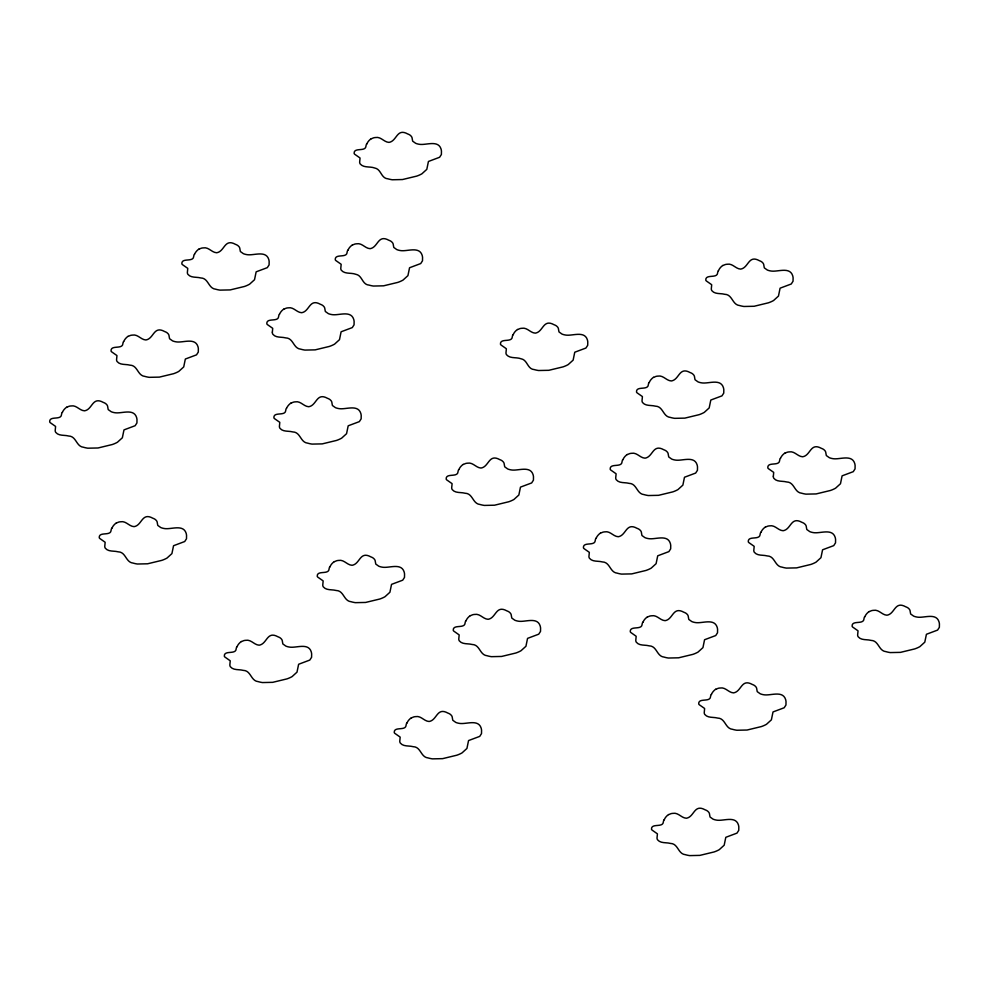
<?xml version="1.0" encoding="UTF-8"?>
<svg xmlns="http://www.w3.org/2000/svg" width="989" height="989" viewBox="0 0 989 989"><rect width="100%" height="100%" fill="white"/><g stroke="black" fill="none" stroke-linecap="round" stroke-linejoin="round"><path stroke-width="1.48" d="M272.358 332.119L272.717 328.323L267.351 324.553A6.935 4.005 0 0 1 266.807 323.786C266.301 317.271 278.23 322.525 278.638 316.517A32.699 18.878 0 0 1 278.713 315.961A15.292 8.827 0 0 1 279.046 314.848L279.306 314.292M773.349 476.179L773.707 472.383L768.342 468.613A6.935 4.005 0 0 1 767.798 467.846C767.279 461.331 779.221 466.585 779.629 460.577A32.699 18.878 0 0 1 779.703 460.033A15.292 8.827 0 0 1 780.037 458.908L780.296 458.352M62.171 412.401L61.911 412.957A15.292 8.827 0 0 0 61.59 414.07A32.699 18.878 0 0 0 61.516 414.626C61.095 420.622 49.166 415.38 49.685 421.895A6.935 4.005 0 0 0 50.216 422.662L55.594 426.432L55.236 430.227A8.765 5.056 0 0 0 55.26 431.167A9.272 5.353 0 0 0 55.755 432.391C58.784 436.174 64.359 434.814 68.562 436.001C76.487 436.112 76.042 446.583 83.533 447.263A21.474 12.4 0 0 0 87.848 448.19L98.022 447.98L112.227 444.543A27.074 15.626 0 0 0 117.456 442.231L122.352 437.781L123.984 429.894L135.147 425.703L136.927 422.933L136.989 419.546A55.063 31.796 0 0 0 136.593 417.482C133.849 408.531 122.636 413.353 115.948 412.846A10.842 6.255 0 0 1 111.201 411.721L108.209 409.594L107.727 406.998A10.199 5.885 0 0 0 106.812 404.699L105.872 403.772A8.654 4.994 0 0 0 103.326 402.424C92.088 396.169 92.645 409.57 84.522 410.818C79.516 410.62 76.437 404.822 70.998 405.96A6.144 3.548 0 0 0 69.094 406.269L66.844 407.221M123.538 341.539L123.279 342.095A15.292 8.827 0 0 0 122.945 343.22A32.699 18.878 0 0 0 122.871 343.764C122.463 349.772 110.533 344.518 111.04 351.046A6.935 4.005 0 0 0 111.584 351.8L116.962 355.57L116.591 359.378A8.765 5.056 0 0 0 116.615 360.305A9.272 5.353 0 0 0 117.11 361.541C120.139 365.312 125.714 363.964 129.93 365.151C137.842 365.25 137.397 375.733 144.901 376.413A21.474 12.4 0 0 0 149.203 377.328L159.39 377.118L173.594 373.694A27.074 15.626 0 0 0 178.824 371.382L183.719 366.931L185.339 359.032L196.514 354.853L198.295 352.084L198.356 348.684A55.063 31.796 0 0 0 197.961 346.62C195.204 337.682 184.003 342.491 177.303 341.984A10.842 6.255 0 0 1 172.568 340.871L169.576 338.733L169.082 336.136A10.199 5.885 0 0 0 168.179 333.849L167.24 332.922A8.654 4.994 0 0 0 164.681 331.562C153.456 325.319 154.012 338.708 145.89 339.969C140.883 339.759 137.805 333.973 132.365 335.11A6.144 3.548 0 0 0 130.461 335.419L128.211 336.359M194.339 254.334L194.079 254.89A15.292 8.827 0 0 0 193.757 256.015A32.699 18.878 0 0 0 193.683 256.559C193.263 262.567 181.333 257.313 181.852 263.828A6.935 4.005 0 0 0 182.384 264.595L187.762 268.365L187.403 272.16A8.765 5.056 0 0 0 187.416 273.1A9.272 5.353 0 0 0 187.91 274.336C190.951 278.107 196.514 276.759 200.73 277.946C208.642 278.045 208.197 288.528 215.701 289.208A21.474 12.4 0 0 0 220.015 290.123L230.19 289.913L244.394 286.489A27.074 15.626 0 0 0 249.624 284.164L254.519 279.726L256.151 271.827L267.314 267.648L269.095 264.879L269.156 261.479A55.063 31.796 0 0 0 268.761 259.415C266.004 250.477 254.803 255.286 248.103 254.779A10.842 6.255 0 0 1 243.368 253.666L240.376 251.527L239.894 248.931A10.199 5.885 0 0 0 238.979 246.644L238.04 245.717A8.654 4.994 0 0 0 235.493 244.357C224.256 238.114 224.812 251.503 216.69 252.751C211.683 252.554 208.605 246.768 203.165 247.905A6.144 3.548 0 0 0 201.262 248.214L199.012 249.154M111.732 528.225L111.485 528.769A15.292 8.827 0 0 0 111.151 529.894A32.699 18.878 0 0 0 111.077 530.438C110.657 536.446 98.727 531.192 99.246 537.719A6.935 4.005 0 0 0 99.778 538.473L105.155 542.256L104.797 546.052A8.765 5.056 0 0 0 104.822 546.979A9.272 5.353 0 0 0 105.316 548.215C108.345 551.998 113.92 550.638 118.124 551.825C126.048 551.924 125.603 562.407 133.095 563.087A21.474 12.4 0 0 0 137.409 564.014L147.596 563.792L161.788 560.367A27.074 15.626 0 0 0 167.017 558.056L171.913 553.605L173.545 545.718L184.708 541.527L186.501 538.758L186.55 535.358A55.063 31.796 0 0 0 186.167 533.294C183.41 524.355 172.197 529.164 165.509 528.67A10.842 6.255 0 0 1 160.762 527.545L157.77 525.406L157.288 522.81A10.199 5.885 0 0 0 156.373 520.523L155.434 519.596A8.654 4.994 0 0 0 152.887 518.248C141.65 511.993 142.218 525.382 134.084 526.643C129.077 526.432 125.999 520.647 120.559 521.784A6.144 3.548 0 0 0 118.668 522.093L116.405 523.033M366.622 143.974L366.375 144.518A15.292 8.827 0 0 0 366.041 145.643A32.699 18.878 0 0 0 365.967 146.187C365.547 152.195 353.617 146.941 354.136 153.468A6.935 4.005 0 0 0 354.668 154.222L360.045 157.993L359.687 161.8A8.765 5.056 0 0 0 359.712 162.728A9.272 5.353 0 0 0 360.206 163.964C363.729 168.13 370.059 166.177 374.707 168.019C381.371 169.144 380.901 178.416 387.985 178.836A21.474 12.4 0 0 0 392.299 179.763L402.486 179.541L416.69 176.116A27.074 15.626 0 0 0 421.907 173.804L426.803 169.354L428.435 161.467L439.598 157.276L441.391 154.507L441.453 151.107A55.063 31.796 0 0 0 441.057 149.042C438.3 140.104 427.087 144.913 420.399 144.419A10.842 6.255 0 0 1 415.652 143.294L412.66 141.155L412.178 138.559A10.199 5.885 0 0 0 411.263 136.272L410.324 135.345A8.654 4.994 0 0 0 407.777 133.985C396.54 127.742 397.108 141.13 388.974 142.391C383.967 142.181 380.889 136.395 375.449 137.533A6.144 3.548 0 0 0 373.558 137.842L371.295 138.781M347.745 250.254L347.485 250.798A15.292 8.827 0 0 0 347.164 251.923A32.699 18.878 0 0 0 347.09 252.479C346.669 258.475 334.739 253.221 335.259 259.748A6.935 4.005 0 0 0 335.79 260.503L341.168 264.286L340.809 268.081A8.765 5.056 0 0 0 340.834 269.008A9.272 5.353 0 0 0 341.316 270.244C344.84 274.41 351.169 272.457 355.83 274.299C362.481 275.424 362.011 284.696 369.107 285.116A21.474 12.4 0 0 0 373.422 286.044L383.596 285.821L397.801 282.397A27.074 15.626 0 0 0 403.03 280.085L407.925 275.634L409.557 267.747L420.721 263.556L422.501 260.787L422.563 257.387A55.063 31.796 0 0 0 422.167 255.323C419.423 246.385 408.21 251.206 401.509 250.699A10.842 6.255 0 0 1 396.774 249.574L393.783 247.435L393.301 244.839A10.199 5.885 0 0 0 392.386 242.552L391.446 241.625A8.654 4.994 0 0 0 388.9 240.278C377.662 234.022 378.218 247.411 370.096 248.672C365.089 248.462 362.011 242.676 356.572 243.813A6.144 3.548 0 0 0 354.668 244.122L352.418 245.062M286.377 408.309L286.13 408.865A15.292 8.827 0 0 0 285.796 409.99A32.699 18.878 0 0 0 285.722 410.534C285.302 416.542 273.372 411.288 273.891 417.803A6.935 4.005 0 0 0 274.423 418.57L279.8 422.34L279.442 426.135A8.765 5.056 0 0 0 279.467 427.075A9.272 5.353 0 0 0 279.961 428.299C282.99 432.082 288.565 430.722 292.769 431.921C300.693 432.02 300.248 442.503 307.752 443.171A21.474 12.4 0 0 0 312.054 444.098L322.241 443.888L336.445 440.451A27.074 15.626 0 0 0 341.662 438.139L346.558 433.689L348.19 425.802L359.353 421.623L361.146 418.854L361.208 415.454A55.063 31.796 0 0 0 360.812 413.39C358.055 404.452 346.842 409.261 340.154 408.754A10.842 6.255 0 0 1 335.407 407.641L332.415 405.502L331.933 402.906A10.199 5.885 0 0 0 331.018 400.619L330.091 399.692A8.654 4.994 0 0 0 327.532 398.332C316.307 392.089 316.863 405.478 308.741 406.726C303.722 406.528 300.644 400.743 295.217 401.868A6.144 3.548 0 0 0 293.313 402.189L291.05 403.129M236.816 646.769L236.569 647.325A15.292 8.827 0 0 0 236.235 648.438A32.699 18.878 0 0 0 236.161 648.994C235.741 654.99 223.811 649.748 224.33 656.263A6.935 4.005 0 0 0 224.862 657.017L230.239 660.8L229.881 664.596A8.765 5.056 0 0 0 229.905 665.523A9.272 5.353 0 0 0 230.4 666.759C233.429 670.542 239.004 669.182 243.207 670.369C251.132 670.468 250.687 680.951 258.191 681.631A21.474 12.4 0 0 0 262.493 682.558L272.68 682.336L286.884 678.911A27.074 15.626 0 0 0 292.101 676.6L296.997 672.149L298.629 664.262L309.792 660.071L311.584 657.302L311.646 653.914A55.063 31.796 0 0 0 311.251 651.85C308.494 642.899 297.281 647.721 290.593 647.214A10.842 6.255 0 0 1 285.846 646.089L282.854 643.95L282.372 641.354A10.199 5.885 0 0 0 281.457 639.067L280.53 638.14A8.654 4.994 0 0 0 277.971 636.792C266.733 630.537 267.302 643.926 259.167 645.187C254.161 644.976 251.082 639.191 245.643 640.328A6.144 3.548 0 0 0 243.751 640.637L241.489 641.577M329.733 566.87L329.473 567.426A15.292 8.827 0 0 0 329.152 568.551A32.699 18.878 0 0 0 329.077 569.095C328.657 575.104 316.727 569.849 317.246 576.364A6.935 4.005 0 0 0 317.778 577.131L323.156 580.902L322.797 584.697A8.765 5.056 0 0 0 322.822 585.636A9.272 5.353 0 0 0 323.304 586.86C326.345 590.643 331.908 589.296 336.124 590.482C344.048 590.581 343.591 601.065 351.095 601.732A21.474 12.4 0 0 0 355.41 602.66L365.584 602.449L379.788 599.025A27.074 15.626 0 0 0 385.018 596.701L389.913 592.25L391.545 584.363L402.708 580.184L404.489 577.415L404.55 574.016A55.063 31.796 0 0 0 404.155 571.951C401.41 563.013 390.198 567.822 383.497 567.315A10.842 6.255 0 0 1 378.762 566.202L375.771 564.064L375.288 561.468A10.199 5.885 0 0 0 374.374 559.181L373.434 558.253A8.654 4.994 0 0 0 370.887 556.894C359.65 550.65 360.206 564.039 352.084 565.288C347.077 565.09 343.999 559.304 338.559 560.429A6.144 3.548 0 0 0 336.656 560.751L334.406 561.69M512.957 334.727L512.698 335.283A15.292 8.827 0 0 0 512.364 336.408A32.699 18.878 0 0 0 512.29 336.952C511.882 342.96 499.94 337.706 500.459 344.221A6.935 4.005 0 0 0 501.003 344.988L506.368 348.758L506.009 352.554A8.765 5.056 0 0 0 506.034 353.493A9.272 5.353 0 0 0 506.529 354.73C510.052 358.883 516.382 356.93 521.042 358.784C527.693 359.909 527.224 369.181 534.32 369.602A21.474 12.4 0 0 0 538.622 370.516L548.808 370.306L563.013 366.882A27.074 15.626 0 0 0 568.242 364.558L573.138 360.12L574.757 352.22L585.933 348.041L587.713 345.272L587.775 341.873A55.063 31.796 0 0 0 587.379 339.808C584.623 330.87 573.41 335.679 566.722 335.172A10.842 6.255 0 0 1 561.975 334.059L558.995 331.921L558.501 329.325A10.199 5.885 0 0 0 557.598 327.038L556.659 326.11A8.654 4.994 0 0 0 554.1 324.751C542.874 318.507 543.431 331.896 535.309 333.145C530.302 332.947 527.211 327.161 521.784 328.299A6.144 3.548 0 0 0 519.88 328.608L517.618 329.547M458.673 469.627L458.414 470.183A15.292 8.827 0 0 0 458.092 471.308A32.699 18.878 0 0 0 458.006 471.852C457.598 477.86 445.668 472.606 446.175 479.121A6.935 4.005 0 0 0 446.719 479.888L452.097 483.658L451.726 487.453A8.765 5.056 0 0 0 451.75 488.393A9.272 5.353 0 0 0 452.245 489.617C455.274 493.4 460.849 492.04 465.065 493.239C472.977 493.338 472.532 503.821 480.036 504.489A21.474 12.4 0 0 0 484.338 505.416L494.525 505.206L508.729 501.769A27.074 15.626 0 0 0 513.959 499.457L518.854 495.007L520.474 487.12L531.649 482.941L533.43 480.159L533.491 476.772A55.063 31.796 0 0 0 533.096 474.708C530.339 465.77 519.138 470.579 512.438 470.072A10.842 6.255 0 0 1 507.703 468.959L504.711 466.82L504.229 464.224A10.199 5.885 0 0 0 503.314 461.937L502.375 461.01A8.654 4.994 0 0 0 499.828 459.65C488.591 453.407 489.147 466.796 481.025 468.044C476.018 467.846 472.94 462.061 467.5 463.186A6.144 3.548 0 0 0 465.596 463.507L463.347 464.447M406.751 723.07L406.491 723.627A15.292 8.827 0 0 0 406.17 724.739A32.699 18.878 0 0 0 406.083 725.296C405.675 731.304 393.746 726.05 394.252 732.565A6.935 4.005 0 0 0 394.796 733.331L400.174 737.102L399.803 740.897A8.765 5.056 0 0 0 399.828 741.837A9.272 5.353 0 0 0 400.322 743.06C403.351 746.843 408.927 745.483 413.142 746.683C421.054 746.782 420.609 757.265 428.113 757.933A21.474 12.4 0 0 0 432.416 758.86L442.602 758.65L456.807 755.213A27.074 15.626 0 0 0 462.036 752.901L466.932 748.45L468.551 740.563L479.727 736.385L481.507 733.603L481.569 730.216A55.063 31.796 0 0 0 481.173 728.151C478.416 719.213 467.216 724.022 460.515 723.515A10.842 6.255 0 0 1 455.781 722.403L452.789 720.264L452.307 717.668A10.199 5.885 0 0 0 451.392 715.381L450.452 714.454A8.654 4.994 0 0 0 447.906 713.094C436.668 706.838 437.225 720.239 429.102 721.488C424.096 721.29 421.017 715.492 415.578 716.629A6.144 3.548 0 0 0 413.674 716.951L411.424 717.89M465.745 620.882L465.498 621.426A15.292 8.827 0 0 0 465.164 622.551A32.699 18.878 0 0 0 465.09 623.095C464.682 629.103 452.739 623.849 453.259 630.376A6.935 4.005 0 0 0 453.803 631.13L459.168 634.901L458.809 638.709A8.765 5.056 0 0 0 458.834 639.636A9.272 5.353 0 0 0 459.329 640.872C462.358 644.655 467.933 643.295 472.136 644.482C480.061 644.581 479.616 655.064 487.12 655.744A21.474 12.4 0 0 0 491.422 656.671L501.608 656.449L515.813 653.024A27.074 15.626 0 0 0 521.03 650.713L525.938 646.262L527.557 638.375L538.721 634.184L540.513 631.415L540.575 628.015A55.063 31.796 0 0 0 540.179 625.95C537.423 617.012 526.21 621.821 519.522 621.327A10.842 6.255 0 0 1 514.774 620.202L511.795 618.063L511.301 615.467A10.199 5.885 0 0 0 510.386 613.18L509.459 612.253A8.654 4.994 0 0 0 506.9 610.893C495.674 604.65 496.231 618.038 488.109 619.299C483.089 619.089 480.011 613.304 474.584 614.441A6.144 3.548 0 0 0 472.68 614.75L470.418 615.69M648.994 382.545L648.735 383.102A15.292 8.827 0 0 0 648.413 384.227A32.699 18.878 0 0 0 648.339 384.77C647.919 390.779 635.989 385.525 636.508 392.04A6.935 4.005 0 0 0 637.04 392.806L642.417 396.577L642.059 400.384A8.765 5.056 0 0 0 642.084 401.311A9.272 5.353 0 0 0 642.566 402.548C645.607 406.318 651.17 404.971 655.386 406.158C663.298 406.256 662.853 416.74 670.357 417.42A21.474 12.4 0 0 0 674.671 418.335L684.845 418.124L699.05 414.7A27.074 15.626 0 0 0 704.279 412.376L709.175 407.938L710.807 400.038L721.97 395.86L723.75 393.09L723.812 389.691A55.063 31.796 0 0 0 723.416 387.626C720.672 378.688 709.459 383.497 702.759 382.99A10.842 6.255 0 0 1 698.024 381.878L695.032 379.739L694.55 377.143A10.199 5.885 0 0 0 693.635 374.856L692.696 373.929A8.654 4.994 0 0 0 690.149 372.569C678.911 366.326 679.468 379.714 671.346 380.963C666.339 380.765 663.26 374.979 657.821 376.117A6.144 3.548 0 0 0 655.917 376.426L653.667 377.365M622.687 459.749L622.427 460.305A15.292 8.827 0 0 0 622.106 461.43A32.699 18.878 0 0 0 622.019 461.974C621.611 467.982 609.681 462.728 610.188 469.243A6.935 4.005 0 0 0 610.732 470.01L616.11 473.78L615.739 477.576A8.765 5.056 0 0 0 615.764 478.515A9.272 5.353 0 0 0 616.258 479.739C619.287 483.522 624.863 482.175 629.078 483.361C636.99 483.46 636.545 493.944 644.049 494.611A21.474 12.4 0 0 0 648.351 495.538L658.538 495.328L672.743 491.892A27.074 15.626 0 0 0 677.972 489.58L682.867 485.129L684.487 477.242L695.663 473.063L697.443 470.294L697.505 466.895A55.063 31.796 0 0 0 697.109 464.83C694.352 455.892 683.152 460.701 676.451 460.194A10.842 6.255 0 0 1 671.716 459.081L668.725 456.943L668.243 454.347A10.199 5.885 0 0 0 667.328 452.06L666.388 451.132A8.654 4.994 0 0 0 663.842 449.772C652.604 443.529 653.16 456.918 645.038 458.167C640.031 457.969 636.953 452.183 631.514 453.308A6.144 3.548 0 0 0 629.61 453.63L627.36 454.569M718.286 270.689L718.026 271.246A15.292 8.827 0 0 0 717.693 272.358A32.699 18.878 0 0 0 717.618 272.915C717.21 278.923 705.281 273.669 705.787 280.184A6.935 4.005 0 0 0 706.331 280.95L711.697 284.721L711.338 288.516A8.765 5.056 0 0 0 711.363 289.456A9.272 5.353 0 0 0 711.857 290.679C714.886 294.462 720.462 293.103 724.677 294.289C732.589 294.401 732.144 304.884 739.648 305.552A21.474 12.4 0 0 0 743.951 306.479L754.137 306.269L768.342 302.832A27.074 15.626 0 0 0 773.571 300.52L778.467 296.07L780.086 288.182L791.262 283.991L793.042 281.222L793.104 277.835A55.063 31.796 0 0 0 792.708 275.77C789.951 266.832 778.751 271.641 772.05 271.134A10.842 6.255 0 0 1 767.316 270.022L764.324 267.883L763.829 265.287A10.199 5.885 0 0 0 762.927 262.987L761.987 262.06A8.654 4.994 0 0 0 759.428 260.713C748.203 254.457 748.76 267.858 740.637 269.107C735.631 268.909 732.552 263.111 727.113 264.248A6.144 3.548 0 0 0 725.209 264.57L722.959 265.509M595.91 538.313L595.65 538.869A15.292 8.827 0 0 0 595.329 539.982A32.699 18.878 0 0 0 595.254 540.538C594.834 546.546 582.904 541.292 583.423 547.807A6.935 4.005 0 0 0 583.955 548.574L589.333 552.344L588.974 556.139A8.765 5.056 0 0 0 588.999 557.079A9.272 5.353 0 0 0 589.493 558.303C592.522 562.086 598.098 560.726 602.301 561.913C610.225 562.024 609.78 572.507 617.272 573.175A21.474 12.4 0 0 0 621.587 574.102L631.761 573.892L645.965 570.455A27.074 15.626 0 0 0 651.195 568.143L656.09 563.693L657.722 555.806L668.885 551.615L670.666 548.846L670.727 545.458A55.063 31.796 0 0 0 670.344 543.394C667.587 534.456 656.375 539.265 649.686 538.758A10.842 6.255 0 0 1 644.939 537.645L641.948 535.506L641.465 532.91A10.199 5.885 0 0 0 640.551 530.611L639.611 529.684A8.654 4.994 0 0 0 637.064 528.336C625.827 522.081 626.383 535.482 618.261 536.73C613.254 536.533 610.176 530.734 604.736 531.872A6.144 3.548 0 0 0 602.845 532.193L600.583 533.133M642.763 622.242L642.504 622.798A15.292 8.827 0 0 0 642.17 623.911A32.699 18.878 0 0 0 642.096 624.467C641.688 630.463 629.746 625.221 630.265 631.736A6.935 4.005 0 0 0 630.809 632.49L636.174 636.273L635.816 640.068A8.765 5.056 0 0 0 635.84 640.996A9.272 5.353 0 0 0 636.335 642.232C639.364 646.015 644.939 644.655 649.143 645.842C657.067 645.953 656.622 656.424 664.126 657.104A21.474 12.4 0 0 0 668.428 658.031L678.615 657.809L692.819 654.384A27.074 15.626 0 0 0 698.049 652.072L702.944 647.622L704.564 639.735L715.739 635.544L717.519 632.775L717.581 629.387A55.063 31.796 0 0 0 717.186 627.323C714.429 618.372 703.216 623.194 696.528 622.687A10.842 6.255 0 0 1 691.781 621.562L688.801 619.435L688.307 616.827A10.199 5.885 0 0 0 687.404 614.54L686.465 613.613A8.654 4.994 0 0 0 683.906 612.265C672.681 606.01 673.237 619.411 665.115 620.659C660.108 620.462 657.017 614.663 651.59 615.801A6.144 3.548 0 0 0 649.686 616.11L647.424 617.049M760.764 532.305L760.504 532.861A15.292 8.827 0 0 0 760.182 533.986A32.699 18.878 0 0 0 760.108 534.53C759.688 540.538 747.758 535.284 748.277 541.799A6.935 4.005 0 0 0 748.809 542.565L754.187 546.336L753.828 550.131A8.765 5.056 0 0 0 753.853 551.071A9.272 5.353 0 0 0 754.347 552.295C757.376 556.078 762.952 554.73 767.155 555.917C775.079 556.016 774.634 566.499 782.126 567.167A21.474 12.4 0 0 0 786.44 568.094L796.615 567.884L810.819 564.447A27.074 15.626 0 0 0 816.049 562.135L820.944 557.685L822.576 549.797L833.739 545.619L835.52 542.85L835.581 539.45A55.063 31.796 0 0 0 835.186 537.386C832.441 528.447 821.229 533.256 814.528 532.75A10.842 6.255 0 0 1 809.793 531.637L806.801 529.498L806.319 526.902A10.199 5.885 0 0 0 805.405 524.615L804.465 523.688A8.654 4.994 0 0 0 801.918 522.328C790.681 516.085 791.237 529.474 783.115 530.722C778.108 530.524 775.03 524.739 769.59 525.864A6.144 3.548 0 0 0 767.687 526.185L765.437 527.125M711.202 694.451L710.943 695.007A15.292 8.827 0 0 0 710.621 696.132A32.699 18.878 0 0 0 710.547 696.676C710.127 702.684 698.197 697.43 698.716 703.958A6.935 4.005 0 0 0 699.248 704.712L704.625 708.483L704.267 712.29A8.765 5.056 0 0 0 704.292 713.217A9.272 5.353 0 0 0 704.774 714.454C707.815 718.224 713.378 716.877 717.594 718.063C725.506 718.162 725.061 728.646 732.565 729.326A21.474 12.4 0 0 0 736.879 730.241L747.054 730.03L761.258 726.606A27.074 15.626 0 0 0 766.487 724.294L771.383 719.844L773.015 711.944L784.178 707.765L785.958 704.996L786.02 701.597A55.063 31.796 0 0 0 785.625 699.532C782.868 690.594 771.667 695.403 764.967 694.896A10.842 6.255 0 0 1 760.232 693.784L757.24 691.645L756.758 689.049A10.199 5.885 0 0 0 755.843 686.762L754.904 685.834A8.654 4.994 0 0 0 752.357 684.475C741.12 678.231 741.676 691.62 733.554 692.881C728.547 692.671 725.469 686.885 720.029 688.023A6.144 3.548 0 0 0 718.125 688.332L715.875 689.271M664.002 819.819L663.743 820.376A15.292 8.827 0 0 0 663.421 821.488A32.699 18.878 0 0 0 663.335 822.044C662.927 828.04 650.997 822.799 651.504 829.314A6.935 4.005 0 0 0 652.048 830.068L657.425 833.851L657.055 837.646A8.765 5.056 0 0 0 657.079 838.573A9.272 5.353 0 0 0 657.574 839.809C660.603 843.592 666.178 842.232 670.394 843.419C678.306 843.518 677.861 854.001 685.365 854.681A21.474 12.4 0 0 0 689.667 855.609L699.853 855.386L714.058 851.962A27.074 15.626 0 0 0 719.287 849.65L724.183 845.199L725.802 837.312L736.978 833.121L738.758 830.352L738.82 826.952A55.063 31.796 0 0 0 738.424 824.888C735.668 815.95 724.467 820.771 717.767 820.264A10.842 6.255 0 0 1 713.032 819.139L710.04 817.001L709.558 814.404A10.199 5.885 0 0 0 708.643 812.117L707.704 811.19A8.654 4.994 0 0 0 705.157 809.843C693.919 803.587 694.476 816.976 686.354 818.237C681.347 818.027 678.269 812.241 672.829 813.378A6.144 3.548 0 0 0 670.925 813.687L668.675 814.627M864.609 616.79L864.349 617.346A15.292 8.827 0 0 0 864.027 618.459A32.699 18.878 0 0 0 863.953 619.015C863.533 625.023 851.603 619.769 852.122 626.284A6.935 4.005 0 0 0 852.654 627.051L858.032 630.821L857.673 634.617A8.765 5.056 0 0 0 857.698 635.556A9.272 5.353 0 0 0 858.18 636.78C861.221 640.563 866.784 639.203 871 640.39C878.924 640.501 878.479 650.972 885.971 651.652A21.474 12.4 0 0 0 890.285 652.579L900.46 652.369L914.664 648.932A27.074 15.626 0 0 0 919.894 646.621L924.789 642.17L926.421 634.283L937.584 630.092L939.365 627.323L939.426 623.935A55.063 31.796 0 0 0 939.031 621.871C936.286 612.92 925.074 617.742 918.373 617.235A10.842 6.255 0 0 1 913.638 616.11L910.646 613.984L910.164 611.387A10.199 5.885 0 0 0 909.25 609.088L908.31 608.161A8.654 4.994 0 0 0 905.763 606.813C894.526 600.558 895.082 613.959 886.96 615.207C881.953 615.01 878.875 609.212 873.435 610.349A6.144 3.548 0 0 0 871.532 610.658L869.282 611.61M283.979 309.112L286.229 308.172A6.144 3.548 0 0 1 288.133 307.851C293.572 306.714 296.651 312.512 301.657 312.709C309.78 311.461 309.223 298.06 320.448 304.315A8.654 4.994 0 0 1 323.007 305.675L323.935 306.602A10.199 5.885 0 0 1 324.849 308.889L325.344 311.486L328.336 313.624A10.842 6.255 0 0 0 333.07 314.737C339.759 315.244 350.971 310.435 353.728 319.373A55.063 31.796 0 0 1 354.124 321.437L354.062 324.825L352.282 327.594L341.106 331.785L339.487 339.672L334.591 344.123A27.074 15.626 0 0 1 329.362 346.434L315.157 349.871L304.971 350.081A21.474 12.4 0 0 1 300.668 349.154C293.164 348.487 293.609 338.003 285.685 337.892C281.482 336.705 275.906 338.065 272.877 334.282A9.272 5.353 0 0 1 272.383 333.058A8.765 5.056 0 0 1 272.358 332.119M784.957 453.172L787.219 452.233A6.144 3.548 0 0 1 789.123 451.911C794.55 450.786 797.641 456.572 802.648 456.77C810.77 455.521 810.214 442.132 821.439 448.376A8.654 4.994 0 0 1 823.998 449.735L824.925 450.663A10.199 5.885 0 0 1 825.84 452.95L826.334 455.546L829.314 457.684A10.842 6.255 0 0 0 834.061 458.797C840.749 459.304 851.962 454.495 854.719 463.433A55.063 31.796 0 0 1 855.114 465.498L855.052 468.885L853.272 471.666L842.096 475.845L840.477 483.732L835.581 488.183A27.074 15.626 0 0 1 830.352 490.495L816.148 493.931L805.961 494.141A21.474 12.4 0 0 1 801.659 493.214C794.155 492.547 794.6 482.063 786.675 481.964C782.472 480.765 776.897 482.125 773.868 478.342A9.272 5.353 0 0 1 773.373 477.118A8.765 5.056 0 0 1 773.349 476.179M366.857 143.998A22.426 12.944 0 0 1 371.135 138.707M718.509 270.714A22.426 12.944 0 0 1 722.786 265.435M864.843 616.815A22.426 12.944 0 0 1 869.108 611.536M711.437 694.488A22.426 12.944 0 0 1 715.702 689.197M664.237 819.844A22.426 12.944 0 0 1 668.502 814.553M237.051 646.794A22.426 12.944 0 0 1 241.328 641.502M406.974 723.095A22.426 12.944 0 0 1 411.251 717.816M642.986 622.266A22.426 12.944 0 0 1 647.263 616.975M760.998 532.342A22.426 12.944 0 0 1 765.263 527.05M780.519 458.377A22.426 12.944 0 0 1 784.796 453.098M622.909 459.786A22.426 12.944 0 0 1 627.187 454.495M347.98 250.279A22.426 12.944 0 0 1 352.245 244.988M194.573 254.371A22.426 12.944 0 0 1 198.838 249.08M123.761 341.576A22.426 12.944 0 0 1 128.038 336.285M62.406 412.425A22.426 12.944 0 0 1 66.683 407.147M111.967 528.25A22.426 12.944 0 0 1 116.245 522.958M329.967 566.907A22.426 12.944 0 0 1 334.233 561.616M465.98 620.907A22.426 12.944 0 0 1 470.257 615.615M596.144 538.337A22.426 12.944 0 0 1 600.422 533.059M458.896 469.651A22.426 12.944 0 0 1 463.173 464.373M286.612 408.346A22.426 12.944 0 0 1 290.89 403.055M279.528 314.317A22.426 12.944 0 0 1 283.806 309.038M513.18 334.764A22.426 12.944 0 0 1 517.457 329.473M649.229 382.582A22.426 12.944 0 0 1 653.494 377.291"/></g></svg>
